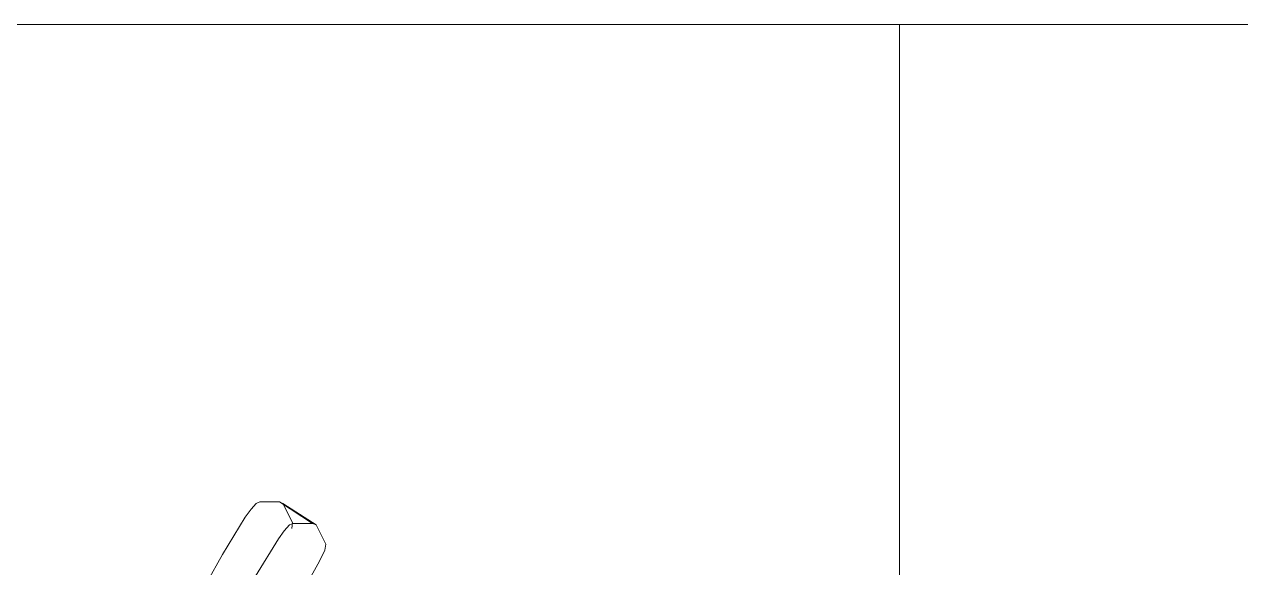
# Model space of a CAD drawing. Header units: metres. Extents: x 14591 to 15202, y 5442 to 5571.
# Drawn here: x 15083.3766 to 15083.86, y 5502.2796 to 5502.4955 of the extents above; entities that cross this region are included whole.
import ezdxf

# ---------------------------------------------------------------- set-up
doc = ezdxf.new("R2010")
doc.units = ezdxf.units.M
doc.header["$MEASUREMENT"] = 0
for name, color, linetype, lineweight in [('Level 4', 7, 'Continuous', 0), ('Стены', 7, 'Continuous', 13), ('ТХ Мебель', 7, 'Continuous', 30)]:
    doc.layers.add(name, color=color, linetype=linetype, lineweight=lineweight)

# ---------------------------------------------------------------- blocks, each defined once
blk = doc.blocks.new('*U50')
at = {"layer": 'Стены', "color": 7, "linetype": 'Continuous', "lineweight": 0}
blk.add_line((-0.95002, -0.33505), (1.02998, -0.33505), dxfattribs=at)
blk = doc.blocks.new('STUL24')
at = {"layer": 'Level 4', "color": 7, "linetype": 'Continuous', "lineweight": 0}
for p, q in [((19.41, 38.681), (18.303, 39.292)), ((19.41, 38.681), (20.89, 37.768)), ((20.89, 37.768), (21.207, 37.539)), ((18.555, 37.362), (20.035, 36.449)), ((21.207, 37.539), (21.443, 37.332)), ((21.443, 37.332), (21.502, 37.196)), ((21.502, 37.196), (21.502, 36.41)), ((20.035, 36.449), (20.352, 36.22)), ((21.443, 36.277), (20.588, 34.958)), ((21.502, 36.41), (20.647, 35.091)), ((21.443, 36.277), (20.677, 35.886)), ((21.502, 36.41), (21.443, 36.277)), ((20.352, 36.22), (20.588, 36.014)), ((20.677, 35.886), (20.441, 35.923)), ((20.588, 36.014), (20.647, 35.877)), ((20.647, 35.877), (20.647, 35.091)), ((19.144, 34.815), (18.555, 35.151)), ((19.586, 34.604), (19.144, 34.815)), ((20.588, 34.958), (19.822, 34.567)), ((20.647, 35.091), (20.588, 34.958)), ((19.822, 34.567), (19.586, 34.604))]:
    blk.add_line(p, q, dxfattribs=at)

msp = doc.modelspace()

# ---------------------------------------------------------------- linework, layer by layer
at = {"layer": 'ТХ Мебель', "color": 7, "lineweight": 0}
msp.add_line((15083.72443504, 5501.5051382), (15083.72443504, 5502.49547989), dxfattribs=at)

# ---------------------------------------------------------------- block references
at = {"layer": 'Level 4', "color": 7, "linetype": 'Continuous', "lineweight": 0, "xscale": 0.01, "yscale": 0.01, "zscale": 0.01, "rotation": 90}
msp.add_blockref('STUL24', (15083.84206894, 5502.09072332), dxfattribs=at)
at = {"layer": 'Стены', "color": 7, "linetype": 'Continuous', "lineweight": 30}
msp.add_blockref('*U50', (15084.20700811, 5502.83052935), dxfattribs=at)

doc.saveas('drawing.dxf')
